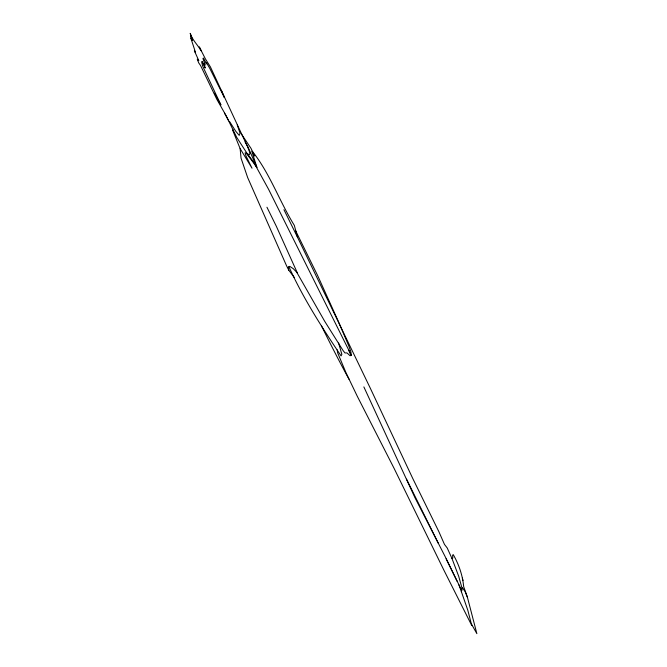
<?xml version="1.0" encoding="UTF-8"?>
<svg xmlns="http://www.w3.org/2000/svg" width="667" height="667" viewBox="0 0 667 667"><rect width="100%" height="100%" fill="white"/><g stroke="black" fill="none" stroke-linecap="round" stroke-linejoin="round"><path stroke-width="1" d="M337.219 349.841L337.619 352.743L345.973 372.678L357.287 396.273L394.13 468.442L443.622 569.626L471.786 625.554L467.8 610.197L461.381 591.704L462.398 587.71L465.099 591.554L467.4 597.223L476.863 633.65L471.502 624.154M232.8 130.532L233.1 129.815M462.181 588.761L458.688 576.255L451.968 558.471L452.835 557.929L452.585 555.202L453.243 554.636C458.838 564.307 462.648 575.454 463.657 586.568L467.4 597.223M247.299 153.777L249.45 154.727L249.942 152.943L247.674 147.007L210.447 66.992L205.419 58.921L199.308 46.923L201.1 50.767C197.632 44.764 192.421 40.128 190.195 33.35L192.088 38.719L190.57 36.018L192.413 40.345L190.812 38.061L195.556 52.576L194.364 50.767L198.799 60.655L197.257 59.171L198.683 62.823L200.592 65.591L216.808 99.275L225.996 115.474L236.768 137.469L247.299 153.777L253.418 161.689L268.576 189.295L351.392 355.378L350.809 351.484L348.766 345.898L338.628 322.019L317.475 275.204L295.656 230.815M241.146 133.625L251.017 148.374L254.644 156.003L251.784 151.151L256.895 167.359L246.098 152.96L245.089 152.843L246.023 156.028L252.009 168.201L240.128 148.608L232.791 130.54M228.731 120.877L224.479 113.115M252.535 151.567C270.127 173.829 279.448 201.367 294.339 225.404L297.465 237.169L370.252 388.111L412.773 478.514L438.894 531.724L444.472 544.414L447.19 547.924L451.968 558.471M294.33 277.514L288.753 270.16L286.46 265.574L247.649 177.547L241.054 158.154L240.128 148.608M349.2 379.556C339.561 361.998 330.407 343.989 321.511 325.946M348.783 350.35L351.109 355.436L350.083 355.728L346.998 352.926L344.956 352.951L343.055 350.525L324.729 321.344L296.857 272.453M229.615 121.619L235.81 131.332L239.22 135.393L240.037 133.183L237.244 124.996M245.089 141.938L247.807 146.548L256.895 167.359M461.731 590.537L445.231 556.762L414.841 497.432L363.865 386.91M288.928 266.783C303.168 298.232 321.844 327.33 341.087 355.903L341.846 354.335L338.586 343.013M446.123 558.846L457.087 581.232M406.52 479.156L438.294 543.272M283.95 209.688L297.465 237.169M266.95 207.229L276.296 226.205L297.357 272.92L293.313 268.709L289.77 266.366L288.302 267.092L288.753 270.16M221.394 90.27L224.404 97.615L209.696 68.226L206.32 62.415L206.503 63.849L203.427 58.029L202.918 58.496L205.294 65.066L203.402 63.273L205.261 67.992L202.068 61.297L201.734 62.423L202.785 66.358L220.944 104.961L214.407 93.197L214.532 94.456M458.904 584.867L461.381 591.704M462.356 578.122L462.998 580.565"/></g></svg>
